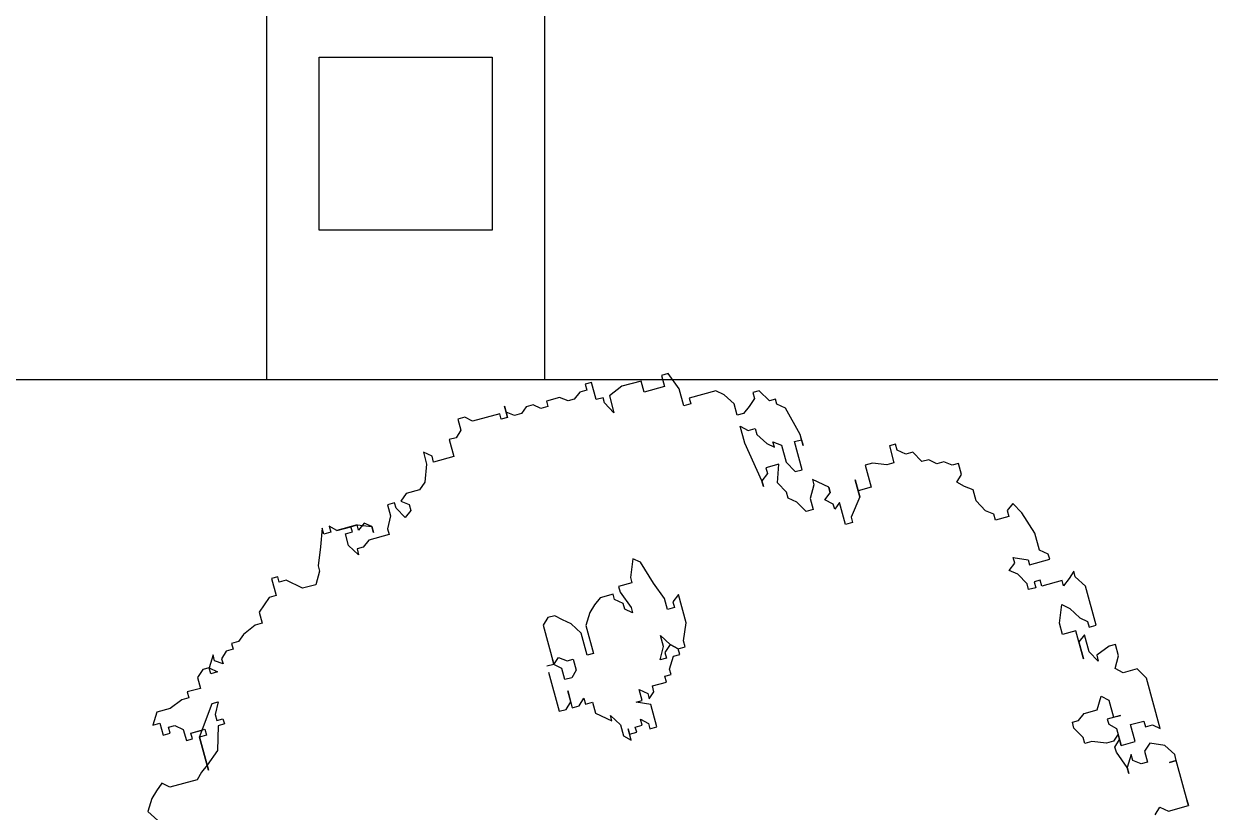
# Model space of a CAD drawing. Extents: x -30 to 1202, y 231 to 898.
# Drawn here: x 126.637 to 130.034, y 370.253 to 372.511 of the extents above; entities that cross this region are included whole.
import ezdxf

# ---------------------------------------------------------------- set-up
doc = ezdxf.new("R2010")
doc.units = 0
doc.header["$LTSCALE"] = 0.04
doc.layers.get('0').update_dxf_attribs({"linetype": 'CONTINUOUS'})
for name, color, linetype in [('0.1', 1, 'CONTINUOUS'), ('0.2', 2, 'CONTINUOUS'), ('CONTORXXNP----00', 255, 'CONTINUOUS'), ('PISO', 1, 'CONTINUOUS')]:
    doc.layers.add(name, color=color, linetype=linetype)
doc.styles.get("Standard").update_dxf_attribs({"font": 'romans.shx'})

# ---------------------------------------------------------------- blocks, each defined once
blk = doc.blocks.new('ARB3')
at = {"color": 0}
for p, q in [((0.2358, 0.4452), (0.2248, 0.4383)), ((0.2467, 0.4383), (0.2358, 0.4452)), ((0.2525, 0.4321), (0.2467, 0.4383)), ((0.2584, 0.4252), (0.2525, 0.4321)), ((0.2525, 0.419), (0.2584, 0.4252)), ((0.2525, 0.3921), (0.2525, 0.419)), ((0.3249, 0.4121), (0.3139, 0.419)), ((0.3139, 0.419), (0.3139, 0.4121)), ((0.3139, 0.4121), (0.3023, 0.4121)), ((0.3023, 0.4121), (0.3023, 0.4052)), ((0.3249, 0.399), (0.3249, 0.4121)), ((0.3023, 0.4052), (0.3081, 0.4052)), ((0.3081, 0.399), (0.3023, 0.3921)), ((0.3081, 0.4052), (0.3081, 0.399)), ((0.3301, 0.386), (0.3249, 0.399)), ((0.2584, 0.386), (0.2525, 0.3921)), ((0.2635, 0.3791), (0.2584, 0.386)), ((0.3023, 0.3921), (0.2913, 0.3921)), ((0.2913, 0.3921), (0.2913, 0.386)), ((0.2913, 0.386), (0.2971, 0.386)), ((0.2971, 0.386), (0.2971, 0.3721)), ((0.3301, 0.3791), (0.3301, 0.386)), ((0.2913, 0.3791), (0.2584, 0.3791)), ((0.2584, 0.3791), (0.2913, 0.3791)), ((0.2745, 0.366), (0.2635, 0.3791)), ((0.2913, 0.3721), (0.2913, 0.3791)), ((0.2913, 0.3791), (0.3191, 0.3591)), ((0.3359, 0.3791), (0.3301, 0.3791)), ((0.3359, 0.366), (0.3359, 0.3791)), ((0.2971, 0.3591), (0.2745, 0.366)), ((0.2971, 0.3721), (0.2913, 0.3721)), ((0.3468, 0.366), (0.3359, 0.366)), ((0.3527, 0.3591), (0.3468, 0.366)), ((0.2971, 0.3529), (0.2971, 0.3591)), ((0.3023, 0.3529), (0.2971, 0.3529)), ((0.3081, 0.3591), (0.3023, 0.3591)), ((0.3023, 0.3591), (0.3023, 0.3529)), ((0.3191, 0.3529), (0.3081, 0.3591)), ((0.3191, 0.3591), (0.3191, 0.3529)), ((0.3527, 0.3529), (0.3468, 0.346)), ((0.3468, 0.346), (0.3468, 0.3529)), ((0.3468, 0.3529), (0.3527, 0.3529)), ((0.3527, 0.3529), (0.3527, 0.3591)), ((0.3636, 0.346), (0.3527, 0.3529)), ((0.3527, 0.3391), (0.3578, 0.346)), ((0.3578, 0.346), (0.3636, 0.346)), ((0.3578, 0.3391), (0.3527, 0.3391)), ((0.3636, 0.3329), (0.3578, 0.3391)), ((0.3636, 0.326), (0.3636, 0.3329)), ((0.3695, 0.326), (0.3636, 0.326)), ((0.3695, 0.3191), (0.3695, 0.326)), ((0.3746, 0.3129), (0.3695, 0.3191)), ((0.3804, 0.2998), (0.3746, 0.3129)), ((0.3804, 0.2929), (0.3804, 0.2998)), ((0.3914, 0.2929), (0.3804, 0.2929)), ((0.4024, 0.2799), (0.3914, 0.2929)), ((0.4024, 0.2729), (0.4024, 0.2799)), ((0.4192, 0.2729), (0.4024, 0.2729)), ((0.4192, 0.2668), (0.4192, 0.2729)), ((0.414, 0.2599), (0.414, 0.2668)), ((0.414, 0.2668), (0.4192, 0.2668)), ((0.4024, 0.2468), (0.414, 0.2599)), ((0.4024, 0.2337), (0.4024, 0.2468)), ((0.414, 0.2268), (0.4024, 0.2337)), ((0.4192, 0.2268), (0.414, 0.2268)), ((0.436, 0.2199), (0.4192, 0.2268)), ((0.4528, 0.2137), (0.436, 0.2199)), ((0.447, 0.2068), (0.447, 0.2137)), ((0.447, 0.2137), (0.4528, 0.2137)), ((0.447, 0.2007), (0.4528, 0.2068)), ((0.4528, 0.2068), (0.447, 0.2068)), ((0.4192, 0.1868), (0.4302, 0.1937)), ((0.4302, 0.1937), (0.4418, 0.1937)), ((0.4418, 0.1937), (0.4418, 0.1868)), ((0.447, 0.1807), (0.447, 0.2007)), ((0.425, 0.1868), (0.4192, 0.1868)), ((0.425, 0.1807), (0.425, 0.1868)), ((0.4418, 0.1868), (0.447, 0.1868)), ((0.447, 0.1868), (0.447, 0.1807)), ((0.4302, 0.1737), (0.425, 0.1807)), ((0.4302, 0.1537), (0.4302, 0.1737)), ((0.447, 0.1807), (0.4418, 0.1676)), ((0.447, 0.1737), (0.4418, 0.1807)), ((0.4418, 0.1807), (0.447, 0.1807)), ((0.4418, 0.1676), (0.447, 0.1737)), ((0.4418, 0.1676), (0.436, 0.1676)), ((0.436, 0.1676), (0.4418, 0.1676)), ((0.436, 0.1537), (0.4302, 0.1537)), ((0.447, 0.1476), (0.436, 0.1537)), ((0.4579, 0.1476), (0.447, 0.1476)), ((0.4579, 0.1407), (0.4579, 0.1476)), ((0.4418, 0.1345), (0.4528, 0.1407)), ((0.4528, 0.1407), (0.4579, 0.1407)), ((0.447, 0.1276), (0.4418, 0.1345)), ((0.4528, 0.1276), (0.447, 0.1276)), ((0.4579, 0.1345), (0.4528, 0.1276)), ((0.4638, 0.1276), (0.4579, 0.1345)), ((0.4638, 0.1145), (0.4638, 0.1276)), ((0.4696, 0.1076), (0.4638, 0.1145)), ((0.4857, 0.1015), (0.4696, 0.1076)), ((0.4973, 0.1015), (0.4857, 0.1015)), ((0.4857, 0.0745), (0.4857, 0.0945)), ((0.4857, 0.0945), (0.4915, 0.0945)), ((0.4915, 0.0945), (0.4973, 0.1015)), ((0.5025, 0.0745), (0.4857, 0.0745)), ((0.5025, 0.0676), (0.5025, 0.0745)), ((0.5083, 0.0615), (0.5025, 0.0676)), ((0.5193, 0.0615), (0.5083, 0.0615)), ((0.5193, 0.0546), (0.5193, 0.0615)), ((0.5135, 0.0484), (0.5193, 0.0546)), ((0.5135, 0.0215), (0.5135, 0.0484)), ((0.2635, 0.0415), (0.2248, 0.0415)), ((0.2248, 0.0415), (0.2248, 0.0346)), ((0.2248, 0.0346), (0.2306, 0.0284)), ((0.2635, 0.0284), (0.2693, 0.0346)), ((0.2693, 0.0346), (0.2693, 0.0415)), ((0.3081, 0.0346), (0.2693, 0.0346)), ((0.2693, 0.0346), (0.2745, 0.0284)), ((0.2693, 0.0346), (0.2745, 0.0346)), ((0.2745, 0.0346), (0.2693, 0.0346)), ((0.3139, 0.0284), (0.3081, 0.0346)), ((0.2416, 0.0284), (0.2248, 0.0284)), ((0.2248, 0.0284), (0.2248, 0.0215)), ((0.2306, 0.0284), (0.2416, 0.0284)), ((0.2525, 0.0215), (0.2525, 0.0284)), ((0.2525, 0.0284), (0.2635, 0.0284)), ((0.2745, 0.0284), (0.2693, 0.0215)), ((0.3139, 0.0215), (0.3139, 0.0284)), ((0.2248, 0.0215), (0.2306, 0.0153)), ((0.2306, 0.0153), (0.2248, 0.0153)), ((0.2248, 0.0153), (0.2248, 0.0084)), ((0.2584, 0.0153), (0.2525, 0.0215)), ((0.2693, 0.0153), (0.2584, 0.0153)), ((0.2693, 0.0215), (0.2693, 0.0153)), ((0.3023, 0.0084), (0.3081, 0.0153)), ((0.3081, 0.0153), (0.3139, 0.0215)), ((0.5083, 0.0153), (0.5083, 0.0215)), ((0.5083, 0.0215), (0.5135, 0.0215)), ((0.5083, 0.0084), (0.5135, 0.0153)), ((0.5193, 0.0153), (0.5083, 0.0153)), ((0.5135, 0.0153), (0.5193, 0.0153)), ((0.2138, 0.0084), (0.2028, -0.0047)), ((0.2248, 0.0084), (0.2138, 0.0084)), ((0.2693, -0.0047), (0.2693, 0.0015)), ((0.2693, 0.0015), (0.2913, 0.0015)), ((0.2913, 0.0015), (0.3023, 0.0084)), ((0.5083, 0.0015), (0.5083, 0.0084)), ((0.5135, -0.0047), (0.5083, 0.0015)), ((0.208, -0.0047), (0.197, -0.0116)), ((0.2028, -0.0047), (0.208, -0.0047)), ((0.2971, -0.0047), (0.2693, -0.0047)), ((0.3081, -0.0116), (0.2971, -0.0047)), ((0.5135, -0.0116), (0.5135, -0.0047)), ((0.186, -0.0116), (0.1802, -0.0177)), ((0.1802, -0.0177), (0.1912, -0.0177)), ((0.197, -0.0116), (0.186, -0.0116)), ((0.1912, -0.0177), (0.186, -0.0177)), ((0.186, -0.0177), (0.186, -0.0247)), ((0.3139, -0.0177), (0.3081, -0.0116)), ((0.3191, -0.0247), (0.3139, -0.0177)), ((0.5083, -0.0177), (0.5135, -0.0116)), ((0.5083, -0.0247), (0.5083, -0.0177)), ((0.186, -0.0247), (0.1912, -0.0247)), ((0.1912, -0.0247), (0.1912, -0.0316)), ((0.1912, -0.0316), (0.197, -0.0316)), ((0.197, -0.0316), (0.1912, -0.0377)), ((0.208, -0.0446), (0.2138, -0.0316)), ((0.2138, -0.0316), (0.2138, -0.0377)), ((0.3191, -0.0377), (0.3191, -0.0247)), ((0.5135, -0.0247), (0.5083, -0.0247)), ((0.5135, -0.0377), (0.5135, -0.0247)), ((0.1912, -0.0377), (0.186, -0.0377)), ((0.186, -0.0377), (0.186, -0.0446)), ((0.186, -0.0446), (0.208, -0.0446)), ((0.2138, -0.0377), (0.2248, -0.0377)), ((0.219, -0.0446), (0.2138, -0.0446)), ((0.2138, -0.0446), (0.219, -0.0508)), ((0.2248, -0.0377), (0.219, -0.0446)), ((0.2971, -0.0508), (0.3023, -0.0446)), ((0.3191, -0.0446), (0.3023, -0.0508)), ((0.3023, -0.0446), (0.3081, -0.0446)), ((0.3081, -0.0446), (0.3139, -0.0377)), ((0.3139, -0.0377), (0.3191, -0.0377)), ((0.3249, -0.0446), (0.3191, -0.0446)), ((0.3249, -0.0577), (0.3249, -0.0446)), ((0.5083, -0.0446), (0.5135, -0.0377)), ((0.5083, -0.0508), (0.5083, -0.0446)), ((0.219, -0.0508), (0.2248, -0.0508)), ((0.2248, -0.0508), (0.2248, -0.0646)), ((0.3023, -0.0508), (0.2971, -0.0508)), ((0.5135, -0.0577), (0.5083, -0.0508)), ((0.2248, -0.0646), (0.2306, -0.0646)), ((0.2306, -0.0646), (0.2306, -0.0708)), ((0.2467, -0.0708), (0.2467, -0.0646)), ((0.2467, -0.0646), (0.2584, -0.0708)), ((0.3301, -0.0577), (0.3249, -0.0577)), ((0.3468, -0.0646), (0.3301, -0.0577)), ((0.3417, -0.0708), (0.3468, -0.0646)), ((0.5135, -0.0646), (0.5135, -0.0577)), ((0.5193, -0.0646), (0.5135, -0.0646)), ((0.5193, -0.0708), (0.5193, -0.0646)), ((0.2306, -0.0708), (0.2358, -0.0708)), ((0.2358, -0.0708), (0.2467, -0.0777)), ((0.2525, -0.0708), (0.2467, -0.0708)), ((0.2467, -0.0777), (0.2467, -0.0839)), ((0.2584, -0.0777), (0.2525, -0.0708)), ((0.2525, -0.0839), (0.2584, -0.0777)), ((0.2584, -0.0777), (0.2525, -0.0839)), ((0.2584, -0.0708), (0.2693, -0.0708)), ((0.2693, -0.0708), (0.2584, -0.0777)), ((0.3023, -0.0839), (0.3191, -0.0777)), ((0.3191, -0.0777), (0.3417, -0.0708)), ((0.4857, -0.0839), (0.4973, -0.0777)), ((0.4973, -0.0777), (0.5025, -0.0777)), ((0.5025, -0.0777), (0.5025, -0.0708)), ((0.5025, -0.0708), (0.5193, -0.0708)), ((0.2467, -0.0839), (0.2525, -0.0839)), ((0.2525, -0.0839), (0.2525, -0.0908)), ((0.2913, -0.0908), (0.2913, -0.0839)), ((0.2913, -0.0839), (0.3023, -0.0839)), ((0.5025, -0.0839), (0.4857, -0.0839)), ((0.5083, -0.0977), (0.5025, -0.0839)), ((0.2525, -0.0908), (0.2584, -0.0908)), ((0.2584, -0.0908), (0.2745, -0.0977)), ((0.2745, -0.0977), (0.3023, -0.0977)), ((0.2971, -0.0908), (0.2913, -0.0908)), ((0.3023, -0.0977), (0.2971, -0.0908)), ((0.5083, -0.1169), (0.5083, -0.0977)), ((0.4973, -0.1369), (0.4973, -0.1169)), ((0.4973, -0.1169), (0.5083, -0.1169)), ((0.4915, -0.15), (0.5083, -0.1438)), ((0.5083, -0.1369), (0.4973, -0.1369)), ((0.5083, -0.1438), (0.5083, -0.1369)), ((0.4747, -0.1569), (0.4747, -0.15)), ((0.4747, -0.15), (0.4915, -0.15)), ((0.4805, -0.1569), (0.4747, -0.1569)), ((0.4805, -0.1831), (0.4805, -0.1569)), ((0.4638, -0.1969), (0.4747, -0.19)), ((0.4747, -0.19), (0.4805, -0.1831)), ((0.3862, -0.2031), (0.3804, -0.2031)), ((0.3804, -0.2031), (0.3862, -0.2031)), ((0.3862, -0.2031), (0.425, -0.1969)), ((0.3914, -0.21), (0.3862, -0.2031)), ((0.425, -0.1969), (0.4418, -0.1969)), ((0.4418, -0.1969), (0.436, -0.2031)), ((0.436, -0.2031), (0.436, -0.21)), ((0.4528, -0.2031), (0.4528, -0.1969)), ((0.4528, -0.1969), (0.4638, -0.1969)), ((0.4579, -0.21), (0.4528, -0.2031)), ((0.3972, -0.21), (0.3914, -0.21)), ((0.3972, -0.223), (0.3972, -0.21)), ((0.4302, -0.21), (0.4192, -0.2169)), ((0.436, -0.21), (0.4302, -0.21)), ((0.4638, -0.2169), (0.4579, -0.21)), ((0.3578, -0.23), (0.3636, -0.223)), ((0.3636, -0.223), (0.3695, -0.223)), ((0.3695, -0.223), (0.3804, -0.2169)), ((0.3804, -0.2169), (0.3972, -0.223)), ((0.4192, -0.2169), (0.414, -0.223)), ((0.414, -0.223), (0.4192, -0.223)), ((0.4192, -0.223), (0.414, -0.23)), ((0.4579, -0.23), (0.4696, -0.223)), ((0.4696, -0.2169), (0.4638, -0.2169)), ((0.4696, -0.223), (0.4696, -0.2169)), ((0.3468, -0.2361), (0.3578, -0.23)), ((0.3468, -0.243), (0.3468, -0.2361)), ((0.3972, -0.23), (0.3862, -0.2361)), ((0.3862, -0.2361), (0.3862, -0.243)), ((0.414, -0.23), (0.3972, -0.23)), ((0.447, -0.243), (0.4528, -0.2361)), ((0.4528, -0.2361), (0.4579, -0.2361)), ((0.4579, -0.2361), (0.4579, -0.23)), ((0.3578, -0.243), (0.3468, -0.243)), ((0.3695, -0.25), (0.3578, -0.243)), ((0.3862, -0.243), (0.414, -0.243)), ((0.414, -0.243), (0.414, -0.25)), ((0.4192, -0.25), (0.447, -0.243)), ((0.3468, -0.263), (0.3527, -0.2561)), ((0.3527, -0.2561), (0.3578, -0.263)), ((0.3636, -0.263), (0.3746, -0.25)), ((0.3746, -0.25), (0.3695, -0.25)), ((0.414, -0.25), (0.4082, -0.25)), ((0.4082, -0.25), (0.4192, -0.25)), ((0.3249, -0.2761), (0.3249, -0.2692)), ((0.3249, -0.2692), (0.3468, -0.2692)), ((0.3468, -0.2692), (0.3417, -0.263)), ((0.3417, -0.263), (0.3468, -0.263)), ((0.3578, -0.263), (0.3636, -0.263)), ((0.3636, -0.263), (0.3578, -0.263)), ((0.3578, -0.263), (0.3636, -0.263)), ((0.3301, -0.2761), (0.3249, -0.2761)), ((0.3468, -0.2892), (0.3301, -0.2761)), ((0.3636, -0.2892), (0.3468, -0.2892)), ((0.3527, -0.3022), (0.3527, -0.2892)), ((0.3527, -0.2892), (0.3636, -0.2892)), ((0.3746, -0.3022), (0.3527, -0.3022)), ((0.3746, -0.3092), (0.3746, -0.3022)), ((0.3695, -0.3222), (0.3746, -0.3092)), ((0.3695, -0.3292), (0.3695, -0.3222)), ((0.3862, -0.3292), (0.3695, -0.3292)), ((0.3746, -0.3422), (0.3804, -0.3353)), ((0.3804, -0.3353), (0.3862, -0.3353)), ((0.3862, -0.3353), (0.3862, -0.3292)), ((0.3636, -0.3553), (0.3746, -0.3492)), ((0.3746, -0.3492), (0.3746, -0.3422)), ((0.3578, -0.3684), (0.3636, -0.3622)), ((0.3636, -0.3622), (0.3636, -0.3553)), ((0.3578, -0.3753), (0.3578, -0.3684)), ((0.3301, -0.3884), (0.3359, -0.3822)), ((0.3359, -0.3822), (0.3417, -0.3884)), ((0.3527, -0.3822), (0.3578, -0.3753)), ((0.3527, -0.3884), (0.3527, -0.3822)), ((0.3023, -0.4014), (0.3139, -0.3953)), ((0.3139, -0.3953), (0.3249, -0.3953)), ((0.3249, -0.3953), (0.3301, -0.3884)), ((0.3417, -0.3884), (0.3527, -0.3884)), ((0.2971, -0.4084), (0.3023, -0.4014)), ((0.2248, -0.4214), (0.2358, -0.4153)), ((0.2358, -0.4153), (0.2416, -0.4084)), ((0.2416, -0.4084), (0.2467, -0.4153)), ((0.2467, -0.4153), (0.2525, -0.4153)), ((0.2525, -0.4153), (0.2467, -0.4284)), ((0.2913, -0.4214), (0.2913, -0.4084)), ((0.2913, -0.4084), (0.2971, -0.4084)), ((0.0691, -0.4345), (0.0801, -0.4284)), ((0.0801, -0.4284), (0.0859, -0.4284)), ((0.0859, -0.4284), (0.0859, -0.4345)), ((0.219, -0.4284), (0.219, -0.4214)), ((0.219, -0.4214), (0.2248, -0.4214)), ((0.2248, -0.4284), (0.219, -0.4284)), ((0.2248, -0.4345), (0.2248, -0.4284)), ((0.2467, -0.4284), (0.2416, -0.4284)), ((0.2416, -0.4284), (0.2416, -0.4484)), ((0.2971, -0.4214), (0.2913, -0.4214)), ((0.2913, -0.4345), (0.3023, -0.4284)), ((0.3023, -0.4284), (0.2971, -0.4214)), ((0.0581, -0.4545), (0.0633, -0.4414)), ((0.0633, -0.4414), (0.0633, -0.4345)), ((0.0633, -0.4345), (0.0691, -0.4345)), ((0.0859, -0.4345), (0.0911, -0.4414)), ((0.0911, -0.4414), (0.0911, -0.4545)), ((0.1692, -0.4545), (0.1692, -0.4414)), ((0.1692, -0.4414), (0.1802, -0.4414)), ((0.1802, -0.4414), (0.197, -0.4484)), ((0.219, -0.4545), (0.219, -0.4345)), ((0.219, -0.4345), (0.2248, -0.4345)), ((0.2467, -0.4484), (0.2525, -0.4414)), ((0.2525, -0.4414), (0.2693, -0.4414)), ((0.2693, -0.4414), (0.2913, -0.4345)), ((0.197, -0.4484), (0.1912, -0.4545)), ((0.2416, -0.4484), (0.2467, -0.4484)), ((0.0304, -0.4676), (0.0472, -0.4614)), ((0.0472, -0.4614), (0.0523, -0.4614)), ((0.0523, -0.4614), (0.0581, -0.4676)), ((0.0581, -0.4614), (0.0581, -0.4545)), ((0.0633, -0.4676), (0.0581, -0.4614)), ((0.0749, -0.4614), (0.0691, -0.4676)), ((0.0801, -0.4614), (0.0749, -0.4614)), ((0.0801, -0.4745), (0.0801, -0.4614)), ((0.0911, -0.4545), (0.1027, -0.4614)), ((0.1027, -0.4614), (0.0969, -0.4676)), ((0.1356, -0.4676), (0.1466, -0.4614)), ((0.1582, -0.4545), (0.1415, -0.4545)), ((0.1415, -0.4545), (0.1692, -0.4545)), ((0.1466, -0.4614), (0.1634, -0.4614)), ((0.1634, -0.4614), (0.1582, -0.4545)), ((0.1802, -0.4614), (0.175, -0.4676)), ((0.1912, -0.4545), (0.1802, -0.4614)), ((0.219, -0.4614), (0.2138, -0.4545)), ((0.2138, -0.4545), (0.219, -0.4545)), ((0.2248, -0.4676), (0.219, -0.4614)), ((0.0304, -0.4676), (0.0245, -0.4676)), ((0.0245, -0.4676), (0.0304, -0.4676)), ((0.0413, -0.4745), (0.0304, -0.4676)), ((0.0304, -0.4814), (0.0355, -0.4745)), ((0.0355, -0.4745), (0.0413, -0.4745)), ((0.0691, -0.4676), (0.0523, -0.4676)), ((0.0523, -0.4676), (0.0523, -0.4814)), ((0.0581, -0.4676), (0.0633, -0.4676)), ((0.0969, -0.4676), (0.0801, -0.4676)), ((0.0801, -0.4676), (0.0801, -0.4745)), ((0.1415, -0.4676), (0.1356, -0.4676)), ((0.1466, -0.4814), (0.1415, -0.4676)), ((0.175, -0.4676), (0.1692, -0.4676)), ((0.1692, -0.4676), (0.1692, -0.4745)), ((0.1692, -0.4745), (0.208, -0.4745)), ((0.208, -0.4745), (0.219, -0.4676)), ((0.219, -0.4676), (0.2248, -0.4676)), ((-0.02, -0.4814), (-0.0142, -0.4876)), ((0.0304, -0.4876), (0.0304, -0.4814)), ((0.0523, -0.4814), (0.0691, -0.4814)), ((0.0691, -0.4814), (0.0691, -0.4945)), ((0.1188, -0.4876), (0.1247, -0.4814)), ((0.1247, -0.4814), (0.1356, -0.4876)), ((0.1466, -0.4876), (0.1466, -0.4814)), ((-0.0142, -0.4876), (-0.02, -0.4945)), ((-0.02, -0.4945), (-0.02, -0.5145)), ((0.0413, -0.4876), (0.0304, -0.4876)), ((0.0472, -0.4945), (0.0413, -0.4876)), ((0.0413, -0.5076), (0.0472, -0.4945)), ((0.0691, -0.4945), (0.0633, -0.4945)), ((0.0633, -0.4945), (0.0633, -0.5014)), ((0.1188, -0.5014), (0.1188, -0.4876)), ((0.1356, -0.4876), (0.1466, -0.4876)), ((0.0245, -0.5145), (0.0245, -0.5076)), ((0.0245, -0.5076), (0.0245, -0.5145)), ((0.0304, -0.5145), (0.0413, -0.5076)), ((0.0633, -0.5014), (0.0581, -0.5076)), ((0.0581, -0.5076), (0.1079, -0.5076)), ((0.1079, -0.5076), (0.1188, -0.5014)), ((-0.02, -0.5145), (-0.0142, -0.5145)), ((-0.0142, -0.5145), (-0.02, -0.5145)), ((-0.02, -0.5145), (0.0245, -0.5145)), ((0.0245, -0.5145), (0.0304, -0.5145))]:
    blk.add_line(p, q, dxfattribs=at)
at = {"layer": 'CONTORXXNP----00'}
for p, q in [((0.2358, 0.4452), (0.2248, 0.4383)), ((0.2467, 0.4383), (0.2358, 0.4452)), ((0.2525, 0.4321), (0.2467, 0.4383)), ((0.2584, 0.4252), (0.2525, 0.4321)), ((0.2525, 0.419), (0.2584, 0.4252)), ((0.2525, 0.3921), (0.2525, 0.419)), ((0.3139, 0.419), (0.3139, 0.4121)), ((0.3249, 0.4121), (0.3139, 0.419)), ((0.3023, 0.4121), (0.3023, 0.4052)), ((0.3139, 0.4121), (0.3023, 0.4121)), ((0.3249, 0.399), (0.3249, 0.4121)), ((0.3023, 0.4052), (0.3081, 0.4052)), ((0.3081, 0.399), (0.3023, 0.3921)), ((0.3081, 0.4052), (0.3081, 0.399)), ((0.3301, 0.386), (0.3249, 0.399)), ((0.2584, 0.386), (0.2525, 0.3921)), ((0.2635, 0.3791), (0.2584, 0.386)), ((0.2913, 0.3921), (0.2913, 0.386)), ((0.3023, 0.3921), (0.2913, 0.3921)), ((0.2913, 0.386), (0.2971, 0.386)), ((0.2971, 0.386), (0.2971, 0.3749)), ((0.3301, 0.3791), (0.3301, 0.386)), ((0.2745, 0.366), (0.2635, 0.3791)), ((0.2971, 0.3749), (0.3191, 0.3591)), ((0.3359, 0.3791), (0.3301, 0.3791)), ((0.3359, 0.366), (0.3359, 0.3791)), ((0.2971, 0.3591), (0.2745, 0.366)), ((0.3468, 0.366), (0.3359, 0.366)), ((0.3527, 0.3591), (0.3468, 0.366)), ((0.2971, 0.3529), (0.2971, 0.3591)), ((0.3023, 0.3529), (0.2971, 0.3529)), ((0.3023, 0.3591), (0.3023, 0.3529)), ((0.3081, 0.3591), (0.3023, 0.3591)), ((0.3191, 0.3529), (0.3081, 0.3591)), ((0.3191, 0.3591), (0.3191, 0.3529)), ((0.3527, 0.3529), (0.3527, 0.3591)), ((0.3636, 0.346), (0.3527, 0.3529)), ((0.3527, 0.3391), (0.3578, 0.346)), ((0.3578, 0.346), (0.3636, 0.346)), ((0.3578, 0.3391), (0.3527, 0.3391)), ((0.3636, 0.3329), (0.3578, 0.3391)), ((0.3636, 0.326), (0.3636, 0.3329)), ((0.3695, 0.326), (0.3636, 0.326)), ((0.3695, 0.3191), (0.3695, 0.326)), ((0.3746, 0.3129), (0.3695, 0.3191)), ((0.3804, 0.2998), (0.3746, 0.3129)), ((0.3804, 0.2929), (0.3804, 0.2998)), ((0.3914, 0.2929), (0.3804, 0.2929)), ((0.4024, 0.2799), (0.3914, 0.2929)), ((0.4024, 0.2729), (0.4024, 0.2799)), ((0.4192, 0.2729), (0.4024, 0.2729)), ((0.4192, 0.2668), (0.4192, 0.2729)), ((0.414, 0.2668), (0.4192, 0.2668)), ((0.414, 0.2599), (0.414, 0.2668)), ((0.4024, 0.2468), (0.414, 0.2599)), ((0.4024, 0.2337), (0.4024, 0.2468)), ((0.414, 0.2268), (0.4024, 0.2337)), ((0.4192, 0.2268), (0.414, 0.2268)), ((0.436, 0.2199), (0.4192, 0.2268)), ((0.4528, 0.2137), (0.436, 0.2199)), ((0.447, 0.2137), (0.4528, 0.2137)), ((0.447, 0.2068), (0.447, 0.2137)), ((0.4528, 0.2068), (0.447, 0.2068)), ((0.447, 0.2007), (0.4528, 0.2068)), ((0.4192, 0.1868), (0.4302, 0.1937)), ((0.4302, 0.1937), (0.4418, 0.1937)), ((0.4418, 0.1937), (0.4418, 0.1868)), ((0.447, 0.2007), (0.447, 0.1868)), ((0.425, 0.1868), (0.4192, 0.1868)), ((0.425, 0.1807), (0.425, 0.1868)), ((0.4418, 0.1868), (0.447, 0.1868)), ((0.4302, 0.1737), (0.425, 0.1807)), ((0.4302, 0.1537), (0.4302, 0.1737)), ((0.436, 0.1537), (0.4302, 0.1537)), ((0.447, 0.1476), (0.436, 0.1537)), ((0.4579, 0.1476), (0.447, 0.1476)), ((0.4579, 0.1407), (0.4579, 0.1476)), ((0.4418, 0.1345), (0.4528, 0.1407)), ((0.4528, 0.1407), (0.4579, 0.1407)), ((0.447, 0.1276), (0.4418, 0.1345)), ((0.4528, 0.1276), (0.447, 0.1276)), ((0.4579, 0.1345), (0.4528, 0.1276)), ((0.4638, 0.1276), (0.4579, 0.1345)), ((0.4638, 0.1145), (0.4638, 0.1276)), ((0.4696, 0.1076), (0.4638, 0.1145)), ((0.4857, 0.1015), (0.4696, 0.1076)), ((0.4973, 0.1015), (0.4857, 0.1015)), ((0.4857, 0.0945), (0.4915, 0.0945)), ((0.4857, 0.0745), (0.4857, 0.0945)), ((0.4915, 0.0945), (0.4973, 0.1015)), ((0.5025, 0.0745), (0.4857, 0.0745)), ((0.5025, 0.0676), (0.5025, 0.0745)), ((0.5083, 0.0615), (0.5025, 0.0676)), ((0.5193, 0.0615), (0.5083, 0.0615)), ((0.5193, 0.0546), (0.5193, 0.0615)), ((0.5135, 0.0484), (0.5193, 0.0546)), ((0.5135, 0.0215), (0.5135, 0.0484)), ((0.5083, 0.0215), (0.5135, 0.0215)), ((0.5083, 0.0153), (0.5083, 0.0215)), ((0.5083, 0.0153), (0.5135, 0.0153)), ((0.5083, 0.0084), (0.5135, 0.0153)), ((0.5083, 0.0015), (0.5083, 0.0084)), ((0.5135, -0.0047), (0.5083, 0.0015)), ((0.5135, -0.0116), (0.5135, -0.0047)), ((0.5083, -0.0177), (0.5135, -0.0116)), ((0.5083, -0.0247), (0.5083, -0.0177)), ((0.5135, -0.0247), (0.5083, -0.0247)), ((0.5135, -0.0377), (0.5135, -0.0247)), ((0.5083, -0.0446), (0.5135, -0.0377)), ((0.5083, -0.0508), (0.5083, -0.0446)), ((0.5135, -0.0577), (0.5083, -0.0508)), ((0.5135, -0.0646), (0.5135, -0.0577)), ((0.5193, -0.0646), (0.5135, -0.0646)), ((0.5193, -0.0708), (0.5193, -0.0646)), ((0.4857, -0.0839), (0.4973, -0.0777)), ((0.4973, -0.0777), (0.5025, -0.0777)), ((0.5025, -0.0708), (0.5193, -0.0708)), ((0.5025, -0.0777), (0.5025, -0.0708)), ((0.5025, -0.0839), (0.4857, -0.0839)), ((0.5083, -0.0977), (0.5025, -0.0839)), ((0.5083, -0.1169), (0.5083, -0.0977)), ((0.4973, -0.1169), (0.5083, -0.1169)), ((0.4973, -0.1369), (0.4973, -0.1169)), ((0.4915, -0.15), (0.5083, -0.1438)), ((0.5083, -0.1369), (0.4973, -0.1369)), ((0.5083, -0.1438), (0.5083, -0.1369)), ((0.4747, -0.15), (0.4915, -0.15)), ((0.4747, -0.1569), (0.4747, -0.15)), ((0.4805, -0.1569), (0.4747, -0.1569)), ((0.4805, -0.1831), (0.4805, -0.1569)), ((0.4638, -0.1969), (0.4747, -0.19)), ((0.4747, -0.19), (0.4805, -0.1831)), ((0.3862, -0.2031), (0.425, -0.1969)), ((0.3914, -0.21), (0.3862, -0.2031)), ((0.425, -0.1969), (0.4418, -0.1969)), ((0.4418, -0.1969), (0.436, -0.2031)), ((0.436, -0.2031), (0.436, -0.21)), ((0.4528, -0.1969), (0.4638, -0.1969)), ((0.4528, -0.2031), (0.4528, -0.1969)), ((0.4579, -0.21), (0.4528, -0.2031)), ((0.3972, -0.21), (0.3914, -0.21)), ((0.3972, -0.223), (0.3972, -0.21)), ((0.4302, -0.21), (0.4192, -0.2169)), ((0.436, -0.21), (0.4302, -0.21)), ((0.4638, -0.2169), (0.4579, -0.21)), ((0.3578, -0.23), (0.3636, -0.223)), ((0.3636, -0.223), (0.3695, -0.223)), ((0.3695, -0.223), (0.3804, -0.2169)), ((0.3804, -0.2169), (0.3972, -0.223)), ((0.4192, -0.2169), (0.414, -0.223)), ((0.4192, -0.223), (0.414, -0.23)), ((0.414, -0.223), (0.4192, -0.223)), ((0.4579, -0.23), (0.4696, -0.223)), ((0.4696, -0.2169), (0.4638, -0.2169)), ((0.4696, -0.223), (0.4696, -0.2169)), ((0.3468, -0.2361), (0.3578, -0.23)), ((0.3468, -0.243), (0.3468, -0.2361)), ((0.3972, -0.23), (0.3862, -0.2361)), ((0.3862, -0.2361), (0.3862, -0.243)), ((0.414, -0.23), (0.3972, -0.23)), ((0.447, -0.243), (0.4528, -0.2361)), ((0.4528, -0.2361), (0.4579, -0.2361)), ((0.4579, -0.2361), (0.4579, -0.23)), ((0.3578, -0.243), (0.3468, -0.243)), ((0.3695, -0.25), (0.3578, -0.243)), ((0.3862, -0.243), (0.414, -0.243)), ((0.414, -0.243), (0.414, -0.25)), ((0.4192, -0.25), (0.447, -0.243)), ((0.3468, -0.263), (0.3527, -0.2561)), ((0.3527, -0.2561), (0.3578, -0.263)), ((0.3636, -0.263), (0.3746, -0.25)), ((0.3746, -0.25), (0.3695, -0.25)), ((0.414, -0.25), (0.4192, -0.25)), ((0.3249, -0.2692), (0.3468, -0.2692)), ((0.3249, -0.2761), (0.3249, -0.2692)), ((0.3417, -0.263), (0.3468, -0.263)), ((0.3468, -0.2692), (0.3417, -0.263)), ((0.3578, -0.263), (0.3636, -0.263)), ((0.3636, -0.263), (0.3578, -0.263)), ((0.3578, -0.263), (0.3636, -0.263)), ((0.3301, -0.2761), (0.3249, -0.2761)), ((0.3468, -0.2892), (0.3301, -0.2761)), ((0.3468, -0.2892), (0.3527, -0.2892)), ((0.3527, -0.3022), (0.3527, -0.2892)), ((0.3746, -0.3022), (0.3527, -0.3022)), ((0.3746, -0.3092), (0.3746, -0.3022)), ((0.3695, -0.3222), (0.3746, -0.3092)), ((0.3695, -0.3292), (0.3695, -0.3222)), ((0.3862, -0.3292), (0.3695, -0.3292)), ((0.3746, -0.3422), (0.3804, -0.3353)), ((0.3804, -0.3353), (0.3862, -0.3353)), ((0.3862, -0.3353), (0.3862, -0.3292)), ((0.3636, -0.3553), (0.3746, -0.3492)), ((0.3746, -0.3492), (0.3746, -0.3422)), ((0.3578, -0.3684), (0.3636, -0.3622)), ((0.3636, -0.3622), (0.3636, -0.3553)), ((0.3578, -0.3753), (0.3578, -0.3684)), ((0.3301, -0.3884), (0.3359, -0.3822)), ((0.3359, -0.3822), (0.3417, -0.3884)), ((0.3527, -0.3822), (0.3578, -0.3753)), ((0.3527, -0.3884), (0.3527, -0.3822)), ((0.3023, -0.4014), (0.3139, -0.3953)), ((0.3139, -0.3953), (0.3249, -0.3953)), ((0.3249, -0.3953), (0.3301, -0.3884)), ((0.3417, -0.3884), (0.3527, -0.3884)), ((0.2971, -0.4084), (0.3023, -0.4014)), ((0.2248, -0.4214), (0.2358, -0.4153)), ((0.2358, -0.4153), (0.2416, -0.4084)), ((0.2416, -0.4084), (0.2467, -0.4153)), ((0.2525, -0.4153), (0.2467, -0.4284)), ((0.2467, -0.4153), (0.2525, -0.4153)), ((0.2913, -0.4084), (0.2971, -0.4084)), ((0.2913, -0.4214), (0.2913, -0.4084)), ((0.219, -0.4214), (0.2248, -0.4214)), ((0.219, -0.4284), (0.219, -0.4214)), ((0.2248, -0.4284), (0.219, -0.4284)), ((0.2248, -0.4345), (0.2248, -0.4284)), ((0.2416, -0.4284), (0.2416, -0.4484)), ((0.2467, -0.4284), (0.2416, -0.4284)), ((0.2971, -0.4214), (0.2913, -0.4214)), ((0.2913, -0.4345), (0.3023, -0.4284)), ((0.3023, -0.4284), (0.2971, -0.4214)), ((0.1692, -0.4414), (0.1802, -0.4414)), ((0.1692, -0.4545), (0.1692, -0.4414)), ((0.1802, -0.4414), (0.197, -0.4484)), ((0.219, -0.4345), (0.2248, -0.4345)), ((0.219, -0.4545), (0.219, -0.4345)), ((0.2467, -0.4484), (0.2525, -0.4414)), ((0.2525, -0.4414), (0.2693, -0.4414)), ((0.2693, -0.4414), (0.2913, -0.4345)), ((0.197, -0.4484), (0.1912, -0.4545)), ((0.2416, -0.4484), (0.2467, -0.4484)), ((0.0304, -0.4676), (0.0472, -0.4614)), ((0.0472, -0.4614), (0.0523, -0.4614)), ((0.0523, -0.4614), (0.0581, -0.4676)), ((0.1356, -0.4676), (0.1466, -0.4614)), ((0.1466, -0.4614), (0.1634, -0.4614)), ((0.1582, -0.4545), (0.1692, -0.4545)), ((0.1634, -0.4614), (0.1582, -0.4545)), ((0.1802, -0.4614), (0.175, -0.4676)), ((0.1912, -0.4545), (0.1802, -0.4614)), ((0.2138, -0.4545), (0.219, -0.4545)), ((0.219, -0.4614), (0.2138, -0.4545)), ((0.2248, -0.4676), (0.219, -0.4614)), ((0.0413, -0.4745), (0.0304, -0.4676)), ((0.0304, -0.4814), (0.0355, -0.4745)), ((0.0355, -0.4745), (0.0413, -0.4745)), ((0.0523, -0.4676), (0.0581, -0.4676)), ((0.0523, -0.4676), (0.0523, -0.4814)), ((0.1415, -0.4676), (0.1356, -0.4676)), ((0.1466, -0.4814), (0.1415, -0.4676)), ((0.1692, -0.4676), (0.1692, -0.4745)), ((0.175, -0.4676), (0.1692, -0.4676)), ((0.1692, -0.4745), (0.208, -0.4745)), ((0.208, -0.4745), (0.219, -0.4676)), ((0.219, -0.4676), (0.2248, -0.4676)), ((-0.02, -0.4814), (-0.0142, -0.4876)), ((0.0304, -0.4876), (0.0304, -0.4814)), ((0.0523, -0.4814), (0.0691, -0.4814)), ((0.0691, -0.4814), (0.0691, -0.4945)), ((0.1188, -0.4876), (0.1247, -0.4814)), ((0.1247, -0.4814), (0.1356, -0.4876)), ((0.1466, -0.4876), (0.1466, -0.4814)), ((-0.0142, -0.4876), (-0.02, -0.4945)), ((-0.02, -0.4945), (-0.02, -0.5145)), ((0.0413, -0.4876), (0.0304, -0.4876)), ((0.0472, -0.4945), (0.0413, -0.4876)), ((0.0413, -0.5076), (0.0472, -0.4945)), ((0.0633, -0.4945), (0.0633, -0.5014)), ((0.0691, -0.4945), (0.0633, -0.4945)), ((0.1188, -0.5014), (0.1188, -0.4876)), ((0.1356, -0.4876), (0.1466, -0.4876)), ((0.0304, -0.5145), (0.0413, -0.5076)), ((0.0633, -0.5014), (0.0581, -0.5076)), ((0.0581, -0.5076), (0.1079, -0.5076)), ((0.1079, -0.5076), (0.1188, -0.5014)), ((-0.02, -0.5145), (0.0245, -0.5145)), ((-0.0142, -0.5145), (-0.02, -0.5145)), ((-0.02, -0.5145), (-0.0142, -0.5145)), ((0.0245, -0.5145), (0.0304, -0.5145))]:
    blk.add_line(p, q, dxfattribs=at)
at = {"flags": 11}
blk.add_attdef('CENTROIDE', (-0.1114, -0.0329), '', height=0.0504, dxfattribs=at)

msp = doc.modelspace()

# ---------------------------------------------------------------- linework, layer by layer
at = {"layer": '0.1'}
for p, q in [((127.3334, 371.4914), (127.3334, 377.2157)), ((128.1286, 371.4914), (128.1286, 377.2157))]:
    msp.add_line(p, q, dxfattribs=at)
at = {"layer": '0.2'}
for p, q in [((127.4833, 371.9194), (127.4833, 372.4149)), ((127.4833, 372.4149), (127.9787, 372.4149)), ((127.9787, 372.4149), (127.9787, 371.9194)), ((127.9787, 371.9194), (127.4833, 371.9194))]:
    msp.add_line(p, q, dxfattribs=at)
at = {"layer": 'PISO'}
msp.add_line((136.2863, 371.4914), (119.1157, 371.4914), dxfattribs=at)
for radius, start in [(13.5747, 210.04121), (14.5747, 208.00146)]:
    msp.add_arc((130.6937, 377.987), radius, start, 262.17514, dxfattribs=at)

# ---------------------------------------------------------------- block references
at = {"layer": 'PISO', "xscale": 3, "yscale": 3, "zscale": 3, "rotation": 105.2432589393122}
msp.add_blockref('ARB3', (128.4673, 369.9243), dxfattribs=at)

doc.saveas('drawing.dxf')
